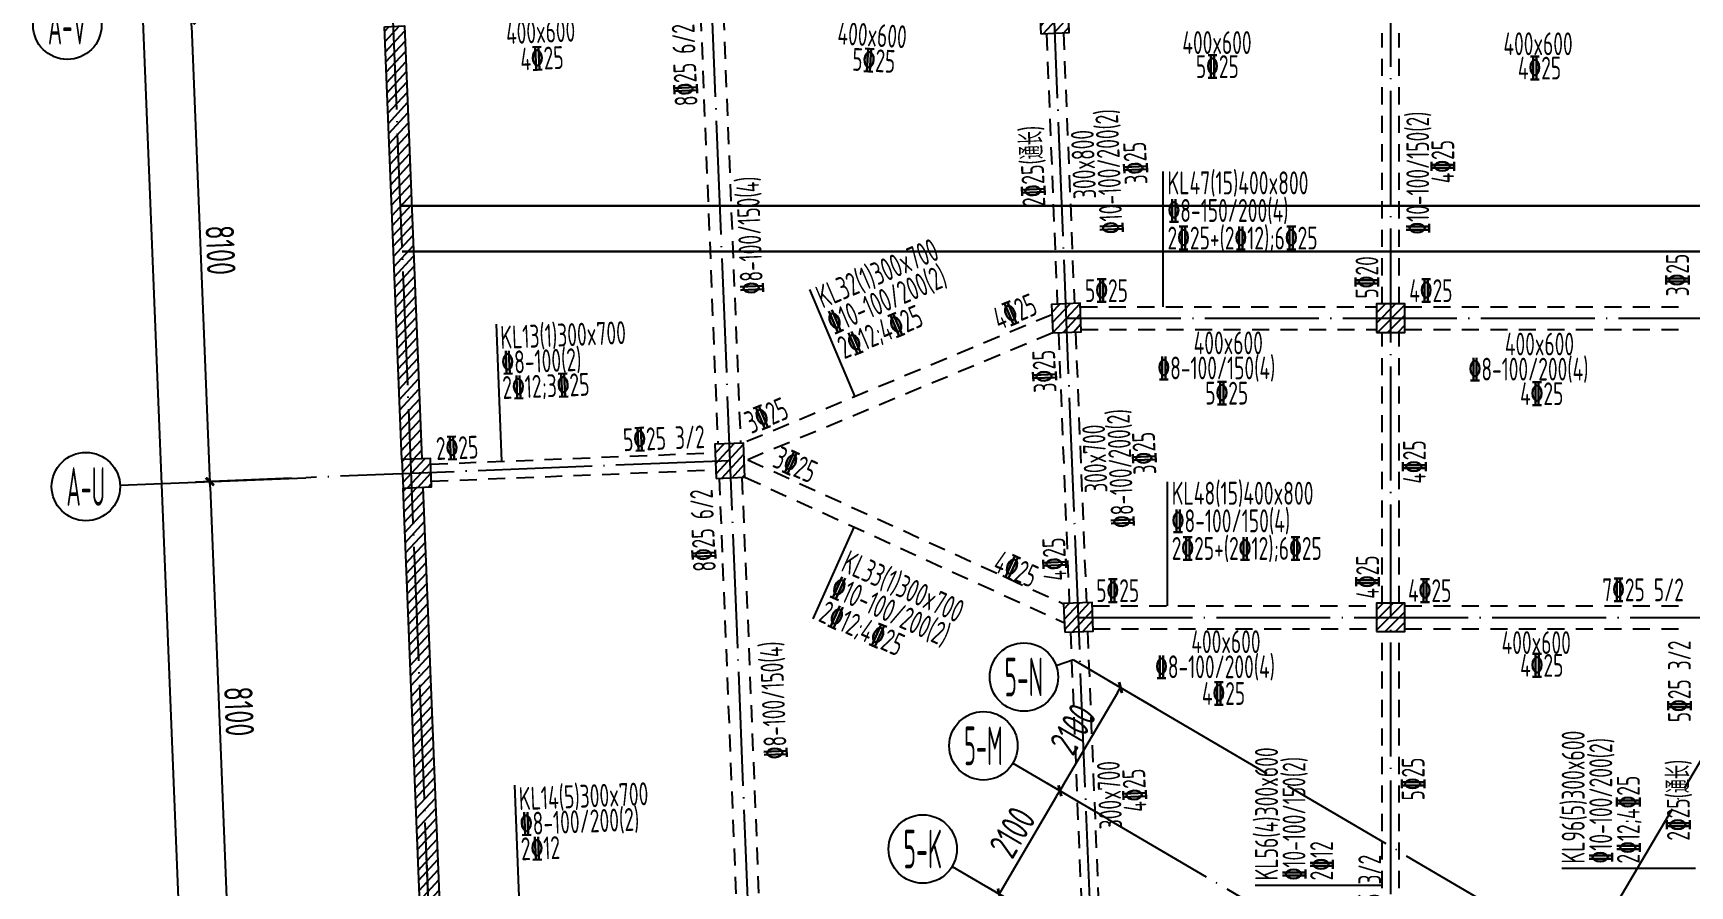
# Model space of a CAD drawing. Header units: millimetres. Extents: x 64473 to 386235, y 427387 to 703525.
# Drawn here: x 173128 to 202196, y 630783 to 645745 of the extents above; entities that cross this region are included whole.
import ezdxf
from ezdxf.enums import TextEntityAlignment as Align

# ---------------------------------------------------------------- set-up
doc = ezdxf.new("R2010")
doc.units = ezdxf.units.MM
doc.header["$LTSCALE"] = 100
doc.header["$PDMODE"] = 35
doc.header["$PDSIZE"] = 200
doc.linetypes.add('3', pattern=[5, 3, -2])
doc.linetypes.add('DOTE', pattern=[2.42, 2, -0.2, 0.02, -0.2])
for name, color, linetype in [('B-TEXT', 7, 'Continuous'), ('COLU', 7, 'Continuous'), ('dote', 253, 'DOTE'), ('h斜线-墙', 7, 'Continuous'), ('h斜线-柱', 7, 'Continuous'), ('L-AXIS', 3, 'Continuous'), ('L-dote', 253, 'DOTE'), ('Q-dote', 253, 'DOTE'), ('WALL', 3, 'Continuous'), ('垂直标注', 31, 'Continuous'), ('垂直钢筋', 27, 'Continuous'), ('梁虚线', 4, '3'), ('水平标注', 2, 'Continuous'), ('水平钢筋', 30, 'Continuous')]:
    doc.layers.add(name, color=color, linetype=linetype)
doc.styles.add('_TCH_AXIS', font='tssdeng.shx', dxfattribs={"width": 0.7, "bigfont": 'tssdchn.shx'})
doc.styles.add('COMPLEX', font='tssdeng.shx', dxfattribs={"width": 0.7, "bigfont": 'tssdchn.shx'})
doc.styles.get("Standard").update_dxf_attribs({"font": 'tssdeng.shx', "width": 0.7, "bigfont": 'tssdchn.shx'})
doc.styles.add('TSSD_Dimension', font='Tssdeng.shx', dxfattribs={"width": 0.7, "bigfont": 'tssdchn.shx'})
doc.dimstyles.new('TSSD_100_100$0', dxfattribs={"dimtxt": 300, "dimasz": 100, "dimexe": 250, "dimexo": 250, "dimgap": 100, "dimtad": 1, "dimdec": 0, "dimzin": 0, "dimdsep": 46, "dimtxsty": 'TSSD_Dimension', "dimblk": '_tsdbk', "dimblk1": '_tsdbk', "dimblk2": '_tsdbk', "dimsah": 1, "dimcen": 0, "dimclrt": 7, "dimadec": 0, "dimazin": 0, "dimtfac": 1, "dimtdec": 0, "dimtix": 1, "dimtmove": 2, "dimatfit": 3, "dimldrblk": '_tsdbk', "dimfxl": 1, "dimtolj": 1, "dimtzin": 0, "dimarcsym": 0})
pattern_1 = [(47.298773, (-467527.32, -323147.44), (-93.332309, 86.128277), [])]
pattern_2 = [(45, (-467527.32, -323147.44), (-89.802561, 89.802561), [])]
pattern_3 = [(47.298773, (8572.51, -7581.39), (-93.33231, 86.128277), [])]

# ---------------------------------------------------------------- blocks, each defined once
blk = doc.blocks.new('_tsdbk')
blk.add_line((-1, 0), (0, 0))
at = {"const_width": 0.5}
blk.add_lwpolyline([(-0.7, -0.7), (0.7, 0.7)], dxfattribs=at)
blk = doc.blocks.new('*D70')
at = {"layer": 'Defpoints', "color": 0}
for p in [(174055, 671016), (176580, 671118), (183054, 509847)]:
    blk.add_point(p, dxfattribs=at)
at = {"layer": 'L-AXIS', "color": 0, "lineweight": -2}
for p, q in [((176330, 671108), (173806, 671006)), ((180525, 509846), (174059, 670916)), ((182804, 509837), (180279, 509736))]:
    blk.add_line(p, q, dxfattribs=at)
at = {"layer": 'L-AXIS', "color": 0, "lineweight": -2, "xscale": 100, "yscale": 100, "zscale": 100}
for p, rotation in [((174055, 671016), 92.29877300038962), ((180529, 509746), 272.2987730003896)]:
    blk.add_blockref('_tsdbk', p, dxfattribs=dict(at, rotation=rotation))
at = {"layer": 'L-AXIS', "color": 7, "insert": (177642, 590395), "char_height": 500, "attachment_point": 5, "rotation": 272.2988, "style": 'TSSD_Dimension'}
blk.add_mtext('\\A1;161400', dxfattribs=at)
blk = doc.blocks.new('*D215')
at = {"layer": 'Defpoints', "color": 0}
for p in [(177586, 646038), (176228, 637877), (177911, 637944)]:
    blk.add_point(p, dxfattribs=at)
at = {"layer": 'L-AXIS', "color": 0, "lineweight": -2}
for p, q in [((177337, 646028), (175654, 645960)), ((175908, 645870), (176224, 637977)), ((177662, 637934), (175979, 637867))]:
    blk.add_line(p, q, dxfattribs=at)
at = {"layer": 'L-AXIS', "color": 0, "lineweight": -2, "xscale": 100, "yscale": 100, "zscale": 100}
for p, rotation in [((175904, 645970), 92.29877300038962), ((176228, 637877), 272.2987730003896)]:
    blk.add_blockref('_tsdbk', p, dxfattribs=dict(at, rotation=rotation))
at = {"layer": 'L-AXIS', "color": 7, "insert": (176416, 641938), "char_height": 500, "attachment_point": 5, "rotation": 272.2988, "style": 'TSSD_Dimension'}
blk.add_mtext('\\A1;8100', dxfattribs=at)
blk = doc.blocks.new('*D225')
at = {"layer": 'Defpoints', "color": 0}
for p in [(177911, 637944), (176553, 629783), (178236, 629851)]:
    blk.add_point(p, dxfattribs=at)
at = {"layer": 'L-AXIS', "color": 0, "lineweight": -2}
for p, q in [((177662, 637934), (175979, 637867)), ((176232, 637777), (176549, 629883)), ((177986, 629841), (176304, 629773))]:
    blk.add_line(p, q, dxfattribs=at)
at = {"layer": 'L-AXIS', "color": 0, "lineweight": -2, "xscale": 100, "yscale": 100, "zscale": 100}
for p, rotation in [((176228, 637877), 92.29877300038962), ((176553, 629783), 272.2987730003896)]:
    blk.add_blockref('_tsdbk', p, dxfattribs=dict(at, rotation=rotation))
at = {"layer": 'L-AXIS', "color": 7, "insert": (176741, 633844), "char_height": 500, "attachment_point": 5, "rotation": 272.2988, "style": 'TSSD_Dimension'}
blk.add_mtext('\\A1;8100', dxfattribs=at)
blk = doc.blocks.new('_AXISO')
blk.add_circle((0, 0), 0.5)
at = {"layer": 'B-TEXT', "style": 'COMPLEX', "width": 1.450893}
blk.add_attdef('A', text='', height=0.56, dxfattribs=at).set_placement((0.249375, -0.28), (0.749375, -0.28), align=Align.FIT)
blk = doc.blocks.new('*D245')
at = {"layer": 'Defpoints', "color": 0}
for p in [(192207, 634262), (193050, 633767), (191985, 631956)]:
    blk.add_point(p, dxfattribs=at)
at = {"layer": 'L-AXIS', "color": 0, "lineweight": -2}
for p, q in [((192834, 633893), (191992, 634389)), ((191194, 632538), (192157, 634176)), ((191770, 632083), (190927, 632578))]:
    blk.add_line(p, q, dxfattribs=at)
at = {"layer": 'L-AXIS', "color": 0, "lineweight": -2, "xscale": 100, "yscale": 100, "zscale": 100}
for p, rotation in [((192207, 634262), 59.54537173674325), ((191143, 632452), 239.5453717367432)]:
    blk.add_blockref('_tsdbk', p, dxfattribs=dict(at, rotation=rotation))
at = {"layer": 'L-AXIS', "color": 7, "insert": (191373, 633534), "char_height": 500, "attachment_point": 5, "rotation": 59.5454, "style": 'TSSD_Dimension'}
blk.add_mtext('\\A1;2100', dxfattribs=at)
blk = doc.blocks.new('*D246')
at = {"layer": 'Defpoints', "color": 0}
for p in [(191143, 632452), (191985, 631956), (190921, 630146)]:
    blk.add_point(p, dxfattribs=at)
at = {"layer": 'L-AXIS', "color": 0, "lineweight": -2}
for p, q in [((191770, 632083), (190927, 632578)), ((190129, 630728), (191092, 632365)), ((190705, 630273), (189863, 630768))]:
    blk.add_line(p, q, dxfattribs=at)
at = {"layer": 'L-AXIS', "color": 0, "lineweight": -2, "xscale": 100, "yscale": 100, "zscale": 100}
for p, rotation in [((191143, 632452), 59.54537173674325), ((190079, 630641), 239.5453717367432)]:
    blk.add_blockref('_tsdbk', p, dxfattribs=dict(at, rotation=rotation))
at = {"layer": 'L-AXIS', "color": 7, "insert": (190309, 631724), "char_height": 500, "attachment_point": 5, "rotation": 59.5454, "style": 'TSSD_Dimension'}
blk.add_mtext('\\A1;2100', dxfattribs=at)
blk = doc.blocks.new('1')
at = {"layer": 'dote', "ltscale": 10}
blk.add_line((458698, 592855), (587451, 458371), dxfattribs=at)
blk = doc.blocks.new('后浇带现场')
at = {"color": 6, "lineweight": 30}
blk.add_lwpolyline([(660511, 730049), (710056, 730049), (710057, 730849), (660479, 730849)], dxfattribs=at)
at = {"layer": 'Q-dote', "ltscale": 10}
blk.add_line((659263, 761135), (666731, 575100), dxfattribs=at)
at = {"color": 1, "lineweight": 30, "rotation": 318.5460777723208}
blk.add_blockref('1', (-77006, 620463), dxfattribs=at)

msp = doc.modelspace()

# ---------------------------------------------------------------- hatches: boundary and pattern name
at = {"layer": 'h斜线-墙'}
h = msp.add_hatch(dxfattribs=at)
h.set_pattern_fill('ANSI31', color=256, scale=40, angle=2.29877, style=0)
h.set_pattern_definition(pattern_3)
h.paths.add_polyline_path([(179292.6, 645856.1), (179642.3, 645870.1), (179947.1, 638276.2), (179597.4, 638262.2)])
h = msp.add_hatch(dxfattribs=at)
h.set_pattern_fill('ANSI31', color=256, scale=40, angle=2.29877, style=0)
h.set_pattern_definition(pattern_3)
h.paths.add_polyline_path([(179617.5, 637762.6), (179967.2, 637776.6), (180272, 630182.7), (179922.3, 630168.7)])
at = {"layer": 'h斜线-柱'}
h = msp.add_hatch(dxfattribs=at)
h.set_pattern_fill('ANSI31', color=256, scale=40, angle=2.29877, style=0)
h.set_pattern_definition(pattern_1)
h.paths.add_polyline_path([(190806.7, 645734.9), (191306.3, 645754.9), (191286.2, 646254.5), (190786.6, 646234.5)])
h = msp.add_hatch(dxfattribs=at)
h.set_pattern_fill('ANSI31', color=256, scale=40, angle=2.29877, style=0)
h.set_pattern_definition(pattern_1)
h.paths.add_polyline_path([(191017.4, 640484.9), (191517, 640504.9), (191497, 641004.5), (190997.4, 640984.5)])
h = msp.add_hatch(dxfattribs=at)
h.set_pattern_fill('ANSI31', color=256, scale=40, style=0)
h.set_pattern_definition(pattern_2)
h.paths.add_polyline_path([(196696.5, 640494.7), (197196.5, 640494.7), (197196.5, 640994.7), (196696.5, 640994.7)])
h = msp.add_hatch(dxfattribs=at)
h.set_pattern_fill('ANSI31', color=256, scale=40, angle=2.29877, style=0)
h.set_pattern_definition(pattern_1)
h.paths.add_polyline_path([(185115, 637933.2), (185614.6, 637953.3), (185590.6, 638552.8), (185091, 638532.8)])
h = msp.add_hatch(dxfattribs=at)
h.set_pattern_fill('ANSI31', color=256, scale=40, angle=2.29877, style=0)
h.set_pattern_definition(pattern_1)
h.paths.add_polyline_path([(179617.5, 637762.6), (180117.1, 637782.6), (180097, 638282.2), (179597.4, 638262.2)])
h = msp.add_hatch(dxfattribs=at)
h.set_pattern_fill('ANSI31', color=256, scale=40, angle=2.29877, style=0)
h.set_pattern_definition(pattern_1)
h.paths.add_polyline_path([(191228.2, 635234.9), (191727.8, 635254.9), (191707.7, 635754.5), (191208.1, 635734.5)])
h = msp.add_hatch(dxfattribs=at)
h.set_pattern_fill('ANSI31', color=256, scale=40, style=0)
h.set_pattern_definition(pattern_2)
h.paths.add_polyline_path([(196696.5, 635244.7), (197196.5, 635244.7), (197196.5, 635744.7), (196696.5, 635744.7)])

# ---------------------------------------------------------------- linework, layer by layer
at = {"layer": 'COLU'}
for points in [[(190806.7, 645734.9), (191306.3, 645754.9), (191286.2, 646254.5), (190786.6, 646234.5)], [(191017.4, 640484.9), (191517, 640504.9), (191497, 641004.5), (190997.4, 640984.5)], [(196696.5, 640494.7), (197196.5, 640494.7), (197196.5, 640994.7), (196696.5, 640994.7)], [(185115, 637933.2), (185614.6, 637953.3), (185590.6, 638552.8), (185091, 638532.8)], [(179617.5, 637762.6), (180117.1, 637782.6), (180097, 638282.2), (179597.4, 638262.2)], [(191228.2, 635234.9), (191727.8, 635254.9), (191707.7, 635754.5), (191208.1, 635734.5)], [(196696.5, 635244.7), (197196.5, 635244.7), (197196.5, 635744.7), (196696.5, 635744.7)]]:
    msp.add_lwpolyline(points, close=True, dxfattribs=at)
at = {"layer": 'L-AXIS'}
for p, q in [((174652.2, 637813.5), (177911.4, 637944.3)), ((191383.5, 634746.3, 0), (191079, 634641.8, 0)), ((191383.5, 634746.3, 0), (193049.6, 633766.7, 0)), ((190319.1, 632936, 0), (191985.2, 631956.4, 0)), ((189254.7, 631125.8, 0), (190920.8, 630146.1, 0))]:
    msp.add_line(p, q, dxfattribs=at)
at = {"layer": 'L-dote', "ltscale": 10}
for p, q in [((197411.7, 487429.9), (189943.7, 673465)), ((178353.1, 672999.8), (185821, 486964.6)), ((183948.6, 673224.4), (191416.5, 487189.3)), ((196946.5, 651994.7), (196946.5, 629494.7)), ((191267.2, 640744.7), (248221.5, 640744.7)), ((185352.8, 638243), (177911.4, 637944.3)), ((191468, 635494.7), (236131.7, 635494.7)), ((203110, 634213.7), (189746.2, 611485.3)), ((193049.3, 633766.1, 0), (239001.2, 606747.3, 0)), ((191984.9, 631955.8, 0), (225902.2, 612013.2, 0))]:
    msp.add_line(p, q, dxfattribs=at)
at = {"layer": 'WALL'}
for points in [[(179292.6, 645856.1), (179642.3, 645870.1), (179947.1, 638276.2), (179597.4, 638262.2)], [(179617.5, 637762.6), (179967.2, 637776.6), (180272, 630182.7), (179922.3, 630168.7)]]:
    msp.add_lwpolyline(points, close=True, dxfattribs=at)
at = {"layer": '垂直标注'}
for p, q in [((199947.8, 631094.2), (202296.5, 631094.2)), ((194567.9, 630798.3), (196796.5, 630798.3))]:
    msp.add_line(p, q, dxfattribs=at)
at = {"layer": '梁虚线'}
for p, q in [((184838.1, 646079.7), (185140.9, 638535.8)), ((185237.8, 646093.7), (185540.6, 638549.8)), ((190906.6, 645739.6), (191097.3, 640989.3)), ((191206.4, 645750.1), (191397.1, 640999.7)), ((196796.5, 640994.7), (196796.5, 645744.7)), ((197096.5, 640994.7), (197096.5, 645744.7)), ((191004.6, 640804.4), (185590.6, 638552.8)), ((191500.4, 640944.7), (196696.5, 640944.7)), ((197196.5, 640944.7), (202196.5, 640944.7)), ((191017.4, 640484.9), (185666.2, 638259.4)), ((191117.3, 640489.6), (191308, 635739.3)), ((191417.1, 640500.1), (191607.8, 635749.7)), ((191514.3, 640544.7), (196696.5, 640544.7)), ((196796.5, 635744.7), (196796.5, 640494.7)), ((197096.5, 635744.7), (197096.5, 640494.7)), ((197196.5, 640544.7), (202196.5, 640544.7)), ((180101.8, 638182.4), (185097.8, 638382.9)), ((180112.3, 637882.5), (185108.2, 638083.1)), ((185666.2, 638259.4), (191208.1, 635734.3)), ((185165, 637936.3), (185467.8, 630392.4)), ((185564.7, 637950.2), (185867.5, 630406.3)), ((185614.6, 637953.3), (191221.6, 635398.5)), ((191711.1, 635694.7), (196696.5, 635694.7)), ((197196.5, 635694.7), (202196.5, 635694.7)), ((191328.1, 635239.7), (191548.9, 629738.5)), ((191627.9, 635250.1), (191848.7, 629749.8)), ((191725.1, 635294.7), (196696.5, 635294.7)), ((196796.5, 629744.7), (196796.5, 635244.7)), ((197096.5, 629744.7), (197096.5, 635244.7)), ((197196.5, 635294.7), (202196.5, 635294.7))]:
    msp.add_line(p, q, dxfattribs=at)
at = {"layer": '水平标注'}
for p, q in [((192950.3, 643318.9), (192950.3, 640944.7)), ((186750.2, 641246.2), (187547.1, 639365.2)), ((181350.1, 638232.5), (181255.4, 640640.6)), ((193024.7, 637873.3), (193024.7, 635694.7)), ((186812.3, 635466.9), (187536, 637076.9)), ((181675, 630139), (181580.3, 632547.1))]:
    msp.add_line(p, q, dxfattribs=at)

# ---------------------------------------------------------------- block references
at = {"color": 3, "lineweight": 30}
msp.add_blockref('后浇带现场', (-480910.3, -88135.4), dxfattribs=at)
at = {"layer": 'L-AXIS'}
ref = msp.add_blockref('_AXISO', (173727.8, 645882.9), dxfattribs=dict(at, xscale=1199.999999999997, yscale=1200, zscale=1200, rotation=359.999645787379))
ref.add_attrib('A', 'A-V', dxfattribs={"color": 7, "height": 678.82, "rotation": 359.99965, "style": '_TCH_AXIS', "width": 0.323077}).set_placement((173388.4, 645543.5), (174067.2, 645543.5), align=Align.FIT)
ref = msp.add_blockref('_AXISO', (174052.7, 637789.4), dxfattribs=dict(at, xscale=1199.999999999997, yscale=1200, zscale=1200, rotation=359.999645787379))
ref.add_attrib('A', 'A-U', dxfattribs={"color": 7, "height": 678.82, "rotation": 359.99965, "style": '_TCH_AXIS', "width": 0.313433}).set_placement((173713.3, 637450), (174392.1, 637450), align=Align.FIT)
ref = msp.add_blockref('_AXISO', (190511.5, 634447, 0), dxfattribs=dict(at, xscale=1199.999999999997, yscale=1200, zscale=1200, rotation=359.999645787379))
ref.add_attrib('A', '5-N', dxfattribs={"color": 7, "height": 678.82, "rotation": 359.99965, "style": '_TCH_AXIS', "width": 0.323077}).set_placement((190172.1, 634107.6, 0), (190850.9, 634107.6, 0), align=Align.FIT)
ref = msp.add_blockref('_AXISO', (189801.9, 633240.2, 0), dxfattribs=dict(at, xscale=1199.999999999997, yscale=1200, zscale=1200, rotation=359.999645787379))
ref.add_attrib('A', '5-M', dxfattribs={"color": 7, "height": 678.82, "rotation": 359.99965, "style": '_TCH_AXIS', "width": 0.313433}).set_placement((189462.5, 632900.7, 0), (190141.3, 632900.7, 0), align=Align.FIT)
ref = msp.add_blockref('_AXISO', (188737.5, 631429.9, 0), dxfattribs=dict(at, xscale=1199.999999999997, yscale=1200, zscale=1200, rotation=359.999645787379))
ref.add_attrib('A', '5-K', dxfattribs={"color": 7, "height": 678.82, "rotation": 359.99965, "style": '_TCH_AXIS', "width": 0.323077}).set_placement((188398.1, 631090.5, 0), (189076.9, 631090.5, 0), align=Align.FIT)

# ---------------------------------------------------------------- texts
at = {"layer": '垂直标注', "width": 0.65}
for s, height, p in [('KL96(5)300x600', 403, (200350.8, 631174.8)), ('KL56(4)300x600', 403, (194969.9, 630878.7)), ('%%13210-100/200(2)', 402, (200834.4, 631174.8)), ('%%13210-100/150(2)', 402, (195452.3, 630878.7)), ('2%%13212;4%%13325', 401, (201318, 631174.8)), ('2%%13212', 401, (195934.7, 630878.7))]:
    msp.add_text(s, height=height, rotation=90, dxfattribs=at).set_placement(p)
at = {"layer": '垂直钢筋', "color": 0, "width": 0.65}
for s, rotation, p in [('8%%13325 6/2', 92.29878, (184787.6, 644471.6)), ('2%%13325(通长)', 92.29877, (190888.8, 642705.8)), ('300x800', 92.29877, (191781.6, 642844.2)), ('3%%13325', 92.29875, (192682, 643098.2)), ('%%1328-100/150(4)', 92.29873, (185939.6, 641169.8)), ('3%%13325', 90, (202180.5, 641127)), ('5%%13320', 90, (196730.2, 641087.9)), ('3%%13325', 92.29877, (191085.5, 639446.4)), ('%%1328-100/200(2)', 92.29878, (192444.6, 637072)), ('300x700', 92.29878, (191979.5, 637688.8)), ('3%%13325', 92.29875, (192836.5, 638009)), ('4%%13325', 90, (197563.1, 637841.3)), ('8%%13325 6/2', 92.29873, (185108.5, 636304.9)), ('4%%13325', 92.29878, (191262.3, 636143.3)), ('4%%13325', 90, (196741.1, 635821.4)), ('%%1328-100/150(4)', 92.29874, (186355.1, 633012.9)), ('5%%13325 3/2', 90, (202213.3, 633654.2)), ('300x700', 92.29875, (192237.9, 631784.8)), ('5%%13325', 90, (197541.2, 632281.6)), ('2%%13325(通长)', 90, (202194.5, 631576.4)), ('4%%13325', 92.29875, (192666.1, 632088)), ('5%%13325 3/2', 90, (196779, 629896.1))]:
    msp.add_text(s, height=400, rotation=rotation, dxfattribs=at).set_placement(p)
at = {"layer": '垂直钢筋', "color": 1, "width": 0.65}
for s, rotation, p in [('%%13210-100/200(2)', 92.29877, (192246.7, 642227.3)), ('%%13210-100/150(2)', 90, (197621.6, 642211.3)), ('4%%13325', 90, (198061.6, 643110.9))]:
    msp.add_text(s, height=400, rotation=rotation, dxfattribs=at).set_placement(p)
at = {"layer": '水平标注', "width": 0.65}
for s, height, p in [('KL47(15)400x800', 403, (193030.9, 642915.9)), ('%%1328-150/200(4)', 402, (193030.9, 642432.3)), ('2%%13325+(2%%13212);6%%13325', 401, (193030.9, 641948.7)), ('KL48(15)400x800', 403, (193105.4, 637470.3)), ('%%1328-100/150(4)', 402, (193105.4, 636986.7)), ('2%%13325+(2%%13212);6%%13325', 401, (193105.4, 636503.1))]:
    msp.add_text(s, height=height, dxfattribs=at).set_placement(p)
for s, height, rotation, p in [('KL32(1)300x700', 403, 22.96216, (186981, 640907.5)), ('%%13210-100/200(2)', 402, 22.96216, (187169.2, 640463.3)), ('2%%13212;4%%13325', 401, 22.96216, (187357.4, 640019.1)), ('KL13(1)300x700', 403, 2.29871, (181333.3, 640203.4)), ('%%1328-100(2)', 402, 2.29871, (181351.3, 639763.8)), ('2%%13212;3%%13325', 401, 2.29871, (181369.3, 639324.1)), ('KL33(1)300x700', 403, 335.79944, (187282.3, 636316)), ('%%13210-100/200(2)', 402, 335.79944, (187084.1, 635874.9)), ('2%%13212;4%%13325', 401, 335.79944, (186885.9, 635433.8)), ('KL14(5)300x700', 403, 2.29871, (181658.2, 632109.9)), ('%%1328-100/200(2)', 402, 2.29871, (181676.2, 631670.3)), ('2%%13212', 401, 2.29871, (181694.2, 631230.6))]:
    msp.add_text(s, height=height, rotation=rotation, dxfattribs=at).set_placement(p)
at = {"layer": '水平钢筋', "color": 0, "width": 0.65}
for s, rotation, p in [('400x600', 2.29888, (181432.9, 645549.1)), ('400x600', 356.74951, (187232.5, 645546.3)), ('4%%13325', 2.29888, (181684.3, 645088.7)), ('5%%13325', 356.74951, (187491.6, 645087.5)), ('4%%13325', 22.96216, (190079, 640526.8)), ('3%%13325', 22.96216, (185728.3, 638707.6)), ('2%%13325', 2.29871, (180204.7, 638254.5)), ('5%%13325 3/2', 2.29871, (183486.7, 638408)), ('3%%13325', 335.79944, (186079.5, 638142.7)), ('4%%13325', 335.79944, (189944.3, 636314.9))]:
    msp.add_text(s, height=400, rotation=rotation, dxfattribs=at).set_placement(p)
for s, p in [('400x600', (193291.9, 645379.5)), ('400x600', (198925.6, 645357.4)), ('4%%13325', (199178.7, 644932.1)), ('5%%13325', (191583.4, 641027.4)), ('4%%13325', (197272.5, 641027.4)), ('400x600', (193490.4, 640110.2)), ('400x600', (198950.5, 640089.5)), ('%%1328-100/200(4)', (198315.4, 639649.5)), ('5%%13325', (193693.8, 639228.5)), ('4%%13325', (199217.4, 639218.2)), ('5%%13325', (191780.7, 635763.7)), ('4%%13325', (197252.2, 635763.7)), ('7%%13325 5/2', (200659.4, 635777.4)), ('400x600', (193449.4, 634867)), ('400x600', (198893.8, 634852)), ('%%1328-100/200(4)', (192814.4, 634427)), ('4%%13325', (199218.3, 634451.9)), ('4%%13325', (193634.5, 633959.1))]:
    msp.add_text(s, height=400, dxfattribs=at).set_placement(p)
at = {"layer": '水平钢筋', "color": 1, "width": 0.65}
for s, p in [('5%%13325', (193529.1, 644957.9)), ('%%1328-100/150(4)', (192855.3, 639670.2))]:
    msp.add_text(s, height=400, dxfattribs=at).set_placement(p)

# ---------------------------------------------------------------- dimensions: what is measured, and where the dimension line sits
at = {"layer": 'L-AXIS'}
for base, p1, p2, angle, picture, middle in [((174055.4, 671016.3), (183053.5, 509847.5), (176579.7, 671117.6), 92.29877, '*D70', (177642, 590395.2)), ((176228.4, 637876.8), (177586.5, 646037.8), (177911.4, 637944.3), 92.29877, '*D215', (176415.7, 641937.5)), ((176553.3, 629783.3), (177911.4, 637944.3), (178236.3, 629850.8), 92.29877, '*D225', (176740.6, 633844)), ((192207.4, 634261.9, 0), (191985.2, 631956.4, 0), (193049.6, 633766.7, 0), 59.54537, '*D245', (191373.5, 633534.2, 0)), ((191143, 632451.6, 0), (190920.8, 630146.1, 0), (191985.2, 631956.4, 0), 59.54537, '*D246', (190309.1, 631723.9, 0))]:
    dim = msp.add_linear_dim(base=base, p1=p1, p2=p2, angle=angle, dimstyle='TSSD_100_100$0', override={"dimtxt": 500}, dxfattribs=at)
    dim.commit()
    dim.dimension.update_dxf_attribs({"geometry": picture, "text_midpoint": middle})

doc.saveas('drawing.dxf')
